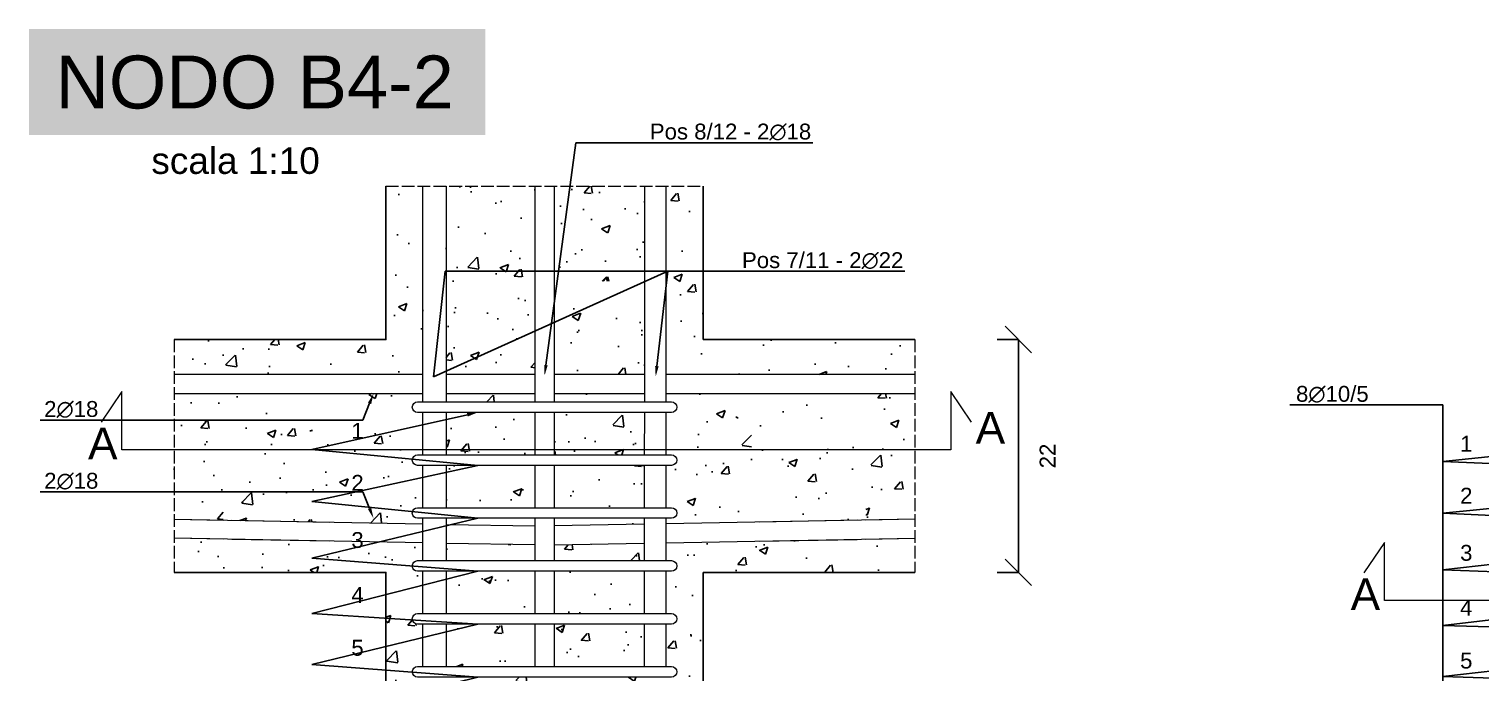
# Model space of a CAD drawing. Header units: millimetres. Extents: x -455371 to 117772, y -78417 to 116564.
# Drawn here: x -327047 to -325675, y 110672 to 111280 of the extents above; entities that cross this region are included whole.
import ezdxf
from ezdxf import colors
from ezdxf.entities.mleader import LeaderData, LeaderLine
from ezdxf.math import Vec2, Vec3

# ---------------------------------------------------------------- set-up
doc = ezdxf.new("R2010")
doc.units = ezdxf.units.MM
doc.linetypes.add('ACAD_ISO02W100', pattern=[15, 12, -3])
doc.layers.get('0').update_dxf_attribs({"color": 255})
for name, color, linetype, lineweight in [('armature', 5, 'Continuous', 18), ('Cls', 7, 'Continuous', 25), ('quote', 5, 'Continuous', 15), ('Scritte', 7, 'Continuous', 15), ('staffe', 10, 'Continuous', 15), ('tratteggio 1 a 50', 230, 'ACAD_ISO02W100', 15)]:
    doc.layers.add(name, color=color, linetype=linetype, lineweight=lineweight)
doc.layers.add('RETINI', color=253, linetype='Continuous')
doc.styles.get("Standard").update_dxf_attribs({"font": 'arial.ttf'})
doc.dimstyles.new('scala 1 a 10', dxfattribs={"dimtxt": 15, "dimasz": 25, "dimexe": 0.183, "dimexo": 0.1, "dimgap": 20, "dimtad": 2, "dimdec": 0, "dimlfac": 0.1, "dimzin": 0, "dimdsep": 46, "dimtxsty": 'Standard', "dimblk": 'OBLIQUE', "dimcen": -25, "dimadec": 0, "dimazin": 0, "dimtfac": 1, "dimtdec": 0, "dimtofl": 0, "dimtmove": 0, "dimatfit": 3, "dimfxl": 20, "dimfxlon": 1, "dimtolj": 1, "dimtzin": 0, "dimarcsym": 0})

# ---------------------------------------------------------------- blocks, each defined once
blk = doc.blocks.new('*U1419')
at = {"layer": 'staffe'}
blk.add_lwpolyline([(-120, 5), (120, 5, -1), (120, -5), (-120, -5, -1)], format="xyb", close=True, dxfattribs=at)
blk = doc.blocks.new('*U1420')
at = {"layer": 'armature', "color": 0, "linetype": 'ByBlock', "lineweight": -2, "transparency": 16777216}
for p in [(0, 350), (0, 300), (0, 250), (0, 200), (0, 150), (0, 100), (0, 50), (0, 0)]:
    blk.add_blockref('*U1419', p, dxfattribs=at)
blk = doc.blocks.new('_Oblique')
at = {"color": 0, "linetype": 'ByBlock', "lineweight": -2}
blk.add_line((-0.5, -0.5), (0.5, 0.5), dxfattribs=at)
blk = doc.blocks.new('*D2432')
at = {"layer": 'Defpoints', "color": 0, "transparency": 16777216}
for p in [(-326210.1, 110986.5), (-326210.1, 110766.5), (-326112.3, 110766.5)]:
    blk.add_point(p, dxfattribs=at)
at = {"layer": 'quote', "color": 0, "lineweight": -2, "transparency": 16777216}
for p, q in [((-326132.3, 110986.5), (-326112.1, 110986.5)), ((-326112.3, 110986.5), (-326112.3, 110766.5)), ((-326132.3, 110766.5), (-326112.1, 110766.5))]:
    blk.add_line(p, q, dxfattribs=at)
at = {"layer": 'quote', "color": 0, "lineweight": -2, "transparency": 16777216, "xscale": 25, "yscale": 25, "zscale": 25}
for p, rotation in [((-326112.3, 110986.5), 90), ((-326112.3, 110766.5), 270)]:
    blk.add_blockref('_Oblique', p, dxfattribs=dict(at, rotation=rotation))
at = {"layer": 'quote', "color": 0, "transparency": 16777216, "insert": (-326084.7, 110876.5), "char_height": 15, "attachment_point": 5, "rotation": 90}
blk.add_mtext('\\A1;22', dxfattribs=at)

msp = doc.modelspace()

# ---------------------------------------------------------------- hatches: boundary and pattern name
at = {"layer": 'RETINI'}
h = msp.add_hatch(dxfattribs=at)
h.set_pattern_fill('AR-CONC', color=256, scale=0.45)
h.paths.add_polyline_path([(-326675.1, 110917.6), (-326680.1, 110917.6, -1), (-326680.1, 110927.6), (-326675.1, 110927.6), (-326675.1, 110935.5), (-326755.7, 110935.5), (-326755.7, 110876.5), (-326755.7, 110813.8), (-326675.1, 110812.3), (-326675.1, 110817.6), (-326680.1, 110817.6, -1), (-326680.1, 110827.6), (-326675.1, 110827.6), (-326675.1, 110867.6), (-326680.1, 110867.6, -1), (-326680.1, 110877.6), (-326675.1, 110877.6)])
h.paths.add_polyline_path([(-326763.7, 110876.5), (-326763.7, 110935.5), (-326855.7, 110935.5), (-326855.7, 110876.5), (-326855.7, 110815.7), (-326763.7, 110814)])
h.paths.add_polyline_path([(-326863.7, 110935.5), (-326910.1, 110935.5), (-326910.1, 110816.7), (-326863.7, 110815.8), (-326863.7, 110876.5)])
h.paths.add_polyline_path([(-326364.5, 110935.5), (-326445.1, 110935.5), (-326445.1, 110927.6), (-326440.1, 110927.6, -1), (-326440.1, 110917.6), (-326445.1, 110917.6), (-326445.1, 110877.6), (-326440.1, 110877.6, -1), (-326440.1, 110867.6), (-326445.1, 110867.6), (-326445.1, 110827.6), (-326440.1, 110827.6, -1), (-326440.1, 110817.6), (-326445.1, 110817.6), (-326445.1, 110812.3), (-326364.5, 110813.8), (-326364.5, 110876.5)])
h.paths.add_polyline_path([(-326264.5, 110935.5), (-326356.5, 110935.5), (-326356.5, 110876.5), (-326356.5, 110814), (-326264.5, 110815.7), (-326264.5, 110876.5)])
h.paths.add_polyline_path([(-326210.1, 110935.5), (-326256.5, 110935.5), (-326256.5, 110876.5), (-326256.5, 110815.8), (-326210.1, 110816.7)])
h.paths.add_polyline_path([(-326465.7, 111031.5), (-326551.1, 111031.5), (-326551.1, 110953.5), (-326465.7, 110953.5)])
h.paths.add_polyline_path([(-326569.1, 111031.5), (-326653.1, 111031.5), (-326653.1, 110953.5), (-326569.1, 110953.5)])
h.paths.add_polyline_path([(-326569.1, 111131.5), (-326653.1, 111131.5), (-326653.1, 111041.5), (-326569.1, 111041.5)])
h.paths.add_polyline_path([(-326465.6, 111131.5), (-326551.1, 111131.5), (-326551.1, 111041.5), (-326465.7, 111041.5)])
h.paths.add_polyline_path([(-326569.1, 110917.6), (-326653.1, 110917.6), (-326653.1, 110877.6), (-326569.1, 110877.6)])
h.paths.add_polyline_path([(-326569.1, 110935.5), (-326653.1, 110935.5), (-326653.1, 110927.6), (-326569.1, 110927.6)])
h.paths.add_polyline_path([(-326465.7, 110935.5), (-326551.1, 110935.5), (-326551.1, 110927.6), (-326465.7, 110927.6)])
h.paths.add_polyline_path([(-326465.7, 110917.6), (-326551.1, 110917.6), (-326551.1, 110877.6), (-326465.8, 110877.6)])
h.paths.add_polyline_path([(-326569.1, 110867.6), (-326653.1, 110867.6), (-326653.1, 110827.6), (-326569.1, 110827.6)])
h.paths.add_polyline_path([(-326465.8, 110867.6), (-326551.1, 110867.6), (-326551.1, 110827.6), (-326465.8, 110827.6)])
h.paths.add_polyline_path([(-326569.1, 110817.6), (-326653.1, 110817.6), (-326653.1, 110811.9), (-326569.1, 110810.4)])
h.paths.add_polyline_path([(-326465.8, 110817.6), (-326551.1, 110817.6), (-326551.1, 110810.4), (-326465.8, 110812)])
h.paths.add_polyline_path([(-326569.1, 110792.4), (-326653.1, 110793.9), (-326653.1, 110777.6), (-326569.1, 110777.6)])
h.paths.add_polyline_path([(-326465.8, 110794), (-326551.1, 110792.4), (-326551.1, 110777.6), (-326465.8, 110777.6)])
h.paths.add_polyline_path([(-326569.1, 110767.6), (-326653.1, 110767.6), (-326653.1, 110727.6), (-326569.1, 110727.6)])
h.paths.add_polyline_path([(-326465.8, 110767.6), (-326551.1, 110767.6), (-326551.1, 110727.6), (-326465.9, 110727.6)])
h.paths.add_polyline_path([(-326465.9, 110717.6), (-326551.1, 110717.6), (-326551.1, 110677.6), (-326465.9, 110677.6)])
h.paths.add_polyline_path([(-326569.1, 110717.6), (-326653.1, 110717.6), (-326653.1, 110677.6), (-326569.1, 110677.6)])
h.paths.add_polyline_path([(-326569.1, 110667.6), (-326653.1, 110667.6), (-326653.1, 110627.6), (-326569.1, 110627.6)])
h.paths.add_polyline_path([(-326465.9, 110667.6), (-326551.1, 110667.6), (-326551.1, 110627.6), (-326465.9, 110627.6)])
h.paths.add_polyline_path([(-326465.9, 110617.6), (-326551.1, 110617.6), (-326551.1, 110577.6), (-326465.9, 110577.6)])
h.paths.add_polyline_path([(-326569.1, 110617.6), (-326653.1, 110617.6), (-326653.1, 110577.6), (-326569.1, 110577.6)])
h.paths.add_polyline_path([(-326569.1, 110567.6), (-326653.1, 110567.6), (-326653.1, 110441.5), (-326569.1, 110441.5)])
h.paths.add_polyline_path([(-326466, 110567.6), (-326551.1, 110567.6), (-326551.1, 110441.5), (-326466, 110441.5)])
edge = h.paths.add_edge_path()
edge.add_line((-326675.1, 111131.5), (-326710.1, 111131.5))
edge.add_line((-326710.1, 111131.5), (-326710.1, 110986.5))
edge.add_line((-326710.1, 110986.5), (-326910.1, 110986.5))
edge.add_line((-326910.1, 110986.5), (-326910.1, 110953.5))
edge.add_line((-326910.1, 110953.5), (-326863.7, 110953.5))
edge.add_line((-326863.7, 110953.5), (-326863.7, 110957.5))
edge.add_arc((-326859.7, 110957.5), 4, 0.0218, 180.0218, ccw=False)
edge.add_line((-326855.7, 110957.5), (-326855.7, 110953.5))
edge.add_line((-326855.7, 110953.5), (-326763.7, 110953.5))
edge.add_line((-326763.7, 110953.5), (-326763.7, 110957.5))
edge.add_arc((-326759.7, 110957.5), 4, 0.0218, 180.0218, ccw=False)
edge.add_line((-326755.7, 110957.5), (-326755.7, 110953.5))
edge.add_line((-326755.7, 110953.5), (-326675.1, 110953.5))
edge.add_line((-326675.1, 110953.5), (-326675.1, 111031.5))
edge.add_line((-326675.1, 111031.5), (-326680.1, 111031.5))
edge.add_arc((-326680.1, 111036.5), 5, 90, 270, ccw=False)
edge.add_line((-326680.1, 111041.5), (-326675.1, 111041.5))
edge.add_line((-326675.1, 111041.5), (-326675.1, 111131.5))
edge = h.paths.add_edge_path()
edge.add_line((-326410.1, 111131.5), (-326445.1, 111131.5))
edge.add_line((-326445.1, 111131.5), (-326445.1, 111041.5))
edge.add_line((-326445.1, 111041.5), (-326440.1, 111041.5))
edge.add_arc((-326440.1, 111036.5), 5, -90, 90, ccw=False)
edge.add_line((-326440.1, 111031.5), (-326445.1, 111031.5))
edge.add_line((-326445.1, 111031.5), (-326445.1, 110953.5))
edge.add_line((-326445.1, 110953.5), (-326364.5, 110953.5))
edge.add_line((-326364.5, 110953.5), (-326364.5, 110957.5))
edge.add_arc((-326360.5, 110957.5), 4, 0.0218, 180.0218, ccw=False)
edge.add_line((-326356.5, 110957.5), (-326356.5, 110953.5))
edge.add_line((-326356.5, 110953.5), (-326264.5, 110953.5))
edge.add_line((-326264.5, 110953.5), (-326264.5, 110957.5))
edge.add_arc((-326260.5, 110957.5), 4, 0.0218, 180.0218, ccw=False)
edge.add_line((-326256.5, 110957.5), (-326256.5, 110953.5))
edge.add_line((-326256.5, 110953.5), (-326210.1, 110953.5))
edge.add_line((-326210.1, 110953.5), (-326210.1, 110986.5))
edge.add_line((-326210.1, 110986.5), (-326410.1, 110986.5))
edge.add_line((-326410.1, 110986.5), (-326410.1, 111131.5))
edge = h.paths.add_edge_path()
edge.add_line((-326710.1, 110346.5), (-326675.1, 110346.5))
edge.add_line((-326675.1, 110346.5), (-326675.1, 110431.5))
edge.add_line((-326675.1, 110431.5), (-326680.1, 110431.5))
edge.add_arc((-326680.1, 110436.5), 5, 90, 270, ccw=False)
edge.add_line((-326680.1, 110441.5), (-326675.1, 110441.5))
edge.add_line((-326675.1, 110441.5), (-326675.1, 110567.6))
edge.add_line((-326675.1, 110567.6), (-326680.1, 110567.6))
edge.add_arc((-326680.1, 110572.6), 5, 90, 270, ccw=False)
edge.add_line((-326680.1, 110577.6), (-326675.1, 110577.6))
edge.add_line((-326675.1, 110577.6), (-326675.1, 110617.6))
edge.add_line((-326675.1, 110617.6), (-326680.1, 110617.6))
edge.add_arc((-326680.1, 110622.6), 5, 90, 270, ccw=False)
edge.add_line((-326680.1, 110627.6), (-326675.1, 110627.6))
edge.add_line((-326675.1, 110627.6), (-326675.1, 110667.6))
edge.add_line((-326675.1, 110667.6), (-326680.1, 110667.6))
edge.add_arc((-326680.1, 110672.6), 5, 90, 270, ccw=False)
edge.add_line((-326680.1, 110677.6), (-326675.1, 110677.6))
edge.add_line((-326675.1, 110677.6), (-326675.1, 110717.6))
edge.add_line((-326675.1, 110717.6), (-326680.1, 110717.6))
edge.add_arc((-326680.1, 110722.6), 5, 90, 270, ccw=False)
edge.add_line((-326680.1, 110727.6), (-326675.1, 110727.6))
edge.add_line((-326675.1, 110727.6), (-326675.1, 110767.6))
edge.add_line((-326675.1, 110767.6), (-326680.1, 110767.6))
edge.add_arc((-326680.1, 110772.6), 5, 90, 270, ccw=False)
edge.add_line((-326680.1, 110777.6), (-326675.1, 110777.6))
edge.add_line((-326675.1, 110777.6), (-326675.1, 110794.3))
edge.add_line((-326675.1, 110794.3), (-326755.7, 110795.8))
edge.add_line((-326755.7, 110795.8), (-326755.7, 110795.5))
edge.add_arc((-326759.7, 110795.5), 4, -179.9782, 0.0218, ccw=False)
edge.add_line((-326763.7, 110795.5), (-326763.7, 110796))
edge.add_line((-326763.7, 110796), (-326855.7, 110797.7))
edge.add_line((-326855.7, 110797.7), (-326855.7, 110795.5))
edge.add_arc((-326859.7, 110795.5), 4, -179.9782, 0.0218, ccw=False)
edge.add_line((-326863.7, 110795.5), (-326863.7, 110797.8))
edge.add_line((-326863.7, 110797.8), (-326910.1, 110798.7))
edge.add_line((-326910.1, 110798.7), (-326910.1, 110766.5))
edge.add_line((-326910.1, 110766.5), (-326710.1, 110766.5))
edge.add_line((-326710.1, 110766.5), (-326710.1, 110346.5))
edge = h.paths.add_edge_path()
edge.add_line((-326445.1, 110346.5), (-326410.1, 110346.5))
edge.add_line((-326410.1, 110346.5), (-326410.1, 110766.5))
edge.add_line((-326410.1, 110766.5), (-326210.1, 110766.5))
edge.add_line((-326210.1, 110766.5), (-326210.1, 110798.7))
edge.add_line((-326210.1, 110798.7), (-326256.5, 110797.8))
edge.add_line((-326256.5, 110797.8), (-326256.5, 110795.5))
edge.add_arc((-326260.5, 110795.5), 4, -179.9782, 0.0218, ccw=False)
edge.add_line((-326264.5, 110795.5), (-326264.5, 110797.7))
edge.add_line((-326264.5, 110797.7), (-326356.5, 110796))
edge.add_line((-326356.5, 110796), (-326356.5, 110795.5))
edge.add_arc((-326360.5, 110795.5), 4, -179.9782, 0.0218, ccw=False)
edge.add_line((-326364.5, 110795.5), (-326364.5, 110795.8))
edge.add_line((-326364.5, 110795.8), (-326445.1, 110794.3))
edge.add_line((-326445.1, 110794.3), (-326445.1, 110777.6))
edge.add_line((-326445.1, 110777.6), (-326440.1, 110777.6))
edge.add_arc((-326440.1, 110772.6), 5, -90, 90, ccw=False)
edge.add_line((-326440.1, 110767.6), (-326445.1, 110767.6))
edge.add_line((-326445.1, 110767.6), (-326445.1, 110727.6))
edge.add_line((-326445.1, 110727.6), (-326440.1, 110727.6))
edge.add_arc((-326440.1, 110722.6), 5, -90, 90, ccw=False)
edge.add_line((-326440.1, 110717.6), (-326445.1, 110717.6))
edge.add_line((-326445.1, 110717.6), (-326445.1, 110677.6))
edge.add_line((-326445.1, 110677.6), (-326440.1, 110677.6))
edge.add_arc((-326440.1, 110672.6), 5, -90, 90, ccw=False)
edge.add_line((-326440.1, 110667.6), (-326445.1, 110667.6))
edge.add_line((-326445.1, 110667.6), (-326445.1, 110627.6))
edge.add_line((-326445.1, 110627.6), (-326440.1, 110627.6))
edge.add_arc((-326440.1, 110622.6), 5, -90, 90, ccw=False)
edge.add_line((-326440.1, 110617.6), (-326445.1, 110617.6))
edge.add_line((-326445.1, 110617.6), (-326445.1, 110577.6))
edge.add_line((-326445.1, 110577.6), (-326440.1, 110577.6))
edge.add_arc((-326440.1, 110572.6), 5, -90, 90, ccw=False)
edge.add_line((-326440.1, 110567.6), (-326445.1, 110567.6))
edge.add_line((-326445.1, 110567.6), (-326445.1, 110441.5))
edge.add_line((-326445.1, 110441.5), (-326440.1, 110441.5))
edge.add_arc((-326440.1, 110436.5), 5, -90, 90, ccw=False)
edge.add_line((-326440.1, 110431.5), (-326445.1, 110431.5))
edge.add_line((-326445.1, 110431.5), (-326445.1, 110346.5))
h.paths.add_polyline_path([(-326551.1, 110346.5), (-326466.1, 110346.5), (-326466, 110431.5), (-326551.1, 110431.5)])
h.paths.add_polyline_path([(-326653.1, 110346.5), (-326569.1, 110346.5), (-326569.1, 110431.5), (-326653.1, 110431.5)])

# ---------------------------------------------------------------- linework, layer by layer
at = {"layer": 'armature'}
for p, q in [((-326675.1, 110953.5), (-326910.1, 110953.5)), ((-326863.7, 110953.5), (-326910.1, 110953.5)), ((-326763.7, 110953.5), (-326855.7, 110953.5)), ((-326569.1, 110953.5), (-326653.1, 110953.5)), ((-326465.7, 110953.5), (-326551.1, 110953.5)), ((-326210.1, 110953.5), (-326445.1, 110953.5)), ((-326264.5, 110953.5), (-326356.5, 110953.5)), ((-326210.1, 110953.5), (-326256.5, 110953.5)), ((-326910.1, 110935.5), (-326863.7, 110935.5)), ((-326910.1, 110935.5), (-326675.1, 110935.5)), ((-326855.7, 110935.5), (-326763.7, 110935.5)), ((-326653.1, 110935.5), (-326569.1, 110935.5)), ((-326551.1, 110935.5), (-326465.7, 110935.5)), ((-326445.1, 110935.5), (-326210.1, 110935.5)), ((-326356.5, 110935.5), (-326264.5, 110935.5)), ((-326256.5, 110935.5), (-326210.1, 110935.5)), ((-326910.1, 110816.7), (-326863.7, 110815.8)), ((-326910.1, 110816.7), (-326675.1, 110812.3)), ((-326855.7, 110815.7), (-326763.7, 110814)), ((-326653.1, 110811.9), (-326569.1, 110810.4)), ((-326465.8, 110812), (-326551.1, 110810.4)), ((-326210.1, 110816.7), (-326445.1, 110812.3)), ((-326264.5, 110815.7), (-326356.5, 110814)), ((-326210.1, 110816.7), (-326256.5, 110815.8)), ((-326675.1, 110794.3), (-326910.1, 110798.7)), ((-326863.7, 110797.8), (-326910.1, 110798.7)), ((-326763.7, 110796), (-326855.7, 110797.7)), ((-326569.1, 110792.4), (-326653.1, 110793.9)), ((-326551.1, 110792.4), (-326465.8, 110794)), ((-326445.1, 110794.3), (-326210.1, 110798.7)), ((-326356.5, 110796), (-326264.5, 110797.7)), ((-326256.5, 110797.8), (-326210.1, 110798.7))]:
    msp.add_line(p, q, dxfattribs=at)
for points in [[(-326675.1, 110927.6), (-326675.1, 111131.5)], [(-326675.1, 111041.5), (-326675.1, 111131.5)], [(-326653.1, 111131.5), (-326653.1, 111041.5)], [(-326653.1, 111131.5), (-326653.1, 110927.6)], [(-326569.1, 110927.6), (-326569.1, 111131.5)], [(-326569.1, 111041.5), (-326569.1, 111131.5)], [(-326551.1, 111131.5), (-326551.1, 111041.5)], [(-326551.1, 111131.5), (-326551.1, 110927.6)], [(-326465.6, 111131.5), (-326465.7, 111041.5)], [(-326465.6, 111131.5), (-326465.7, 110927.6)], [(-326445.1, 110927.6), (-326445.1, 111131.5)], [(-326445.1, 111041.5), (-326445.1, 111131.5)], [(-326675.1, 110877.6), (-326675.1, 110917.6)], [(-326653.1, 110917.6), (-326653.1, 110877.6)], [(-326569.1, 110877.6), (-326569.1, 110917.6)], [(-326551.1, 110917.6), (-326551.1, 110877.6)], [(-326465.7, 110917.6), (-326465.8, 110877.6)], [(-326445.1, 110877.6), (-326445.1, 110917.6)], [(-326675.1, 110827.6), (-326675.1, 110867.6)], [(-326653.1, 110867.6), (-326653.1, 110827.6)], [(-326569.1, 110827.6), (-326569.1, 110867.6)], [(-326551.1, 110867.6), (-326551.1, 110827.6)], [(-326465.8, 110867.6), (-326465.8, 110827.6)], [(-326445.1, 110827.6), (-326445.1, 110867.6)], [(-326675.1, 110777.6), (-326675.1, 110817.6)], [(-326653.1, 110817.6), (-326653.1, 110777.6)], [(-326569.1, 110777.6), (-326569.1, 110817.6)], [(-326551.1, 110817.6), (-326551.1, 110777.6)], [(-326465.8, 110817.6), (-326465.8, 110777.6)], [(-326445.1, 110777.6), (-326445.1, 110817.6)], [(-326675.1, 110727.6), (-326675.1, 110767.6)], [(-326653.1, 110767.6), (-326653.1, 110727.6)], [(-326569.1, 110727.6), (-326569.1, 110767.6)], [(-326551.1, 110767.6), (-326551.1, 110727.6)], [(-326465.8, 110767.6), (-326465.9, 110727.6)], [(-326445.1, 110727.6), (-326445.1, 110767.6)], [(-326675.1, 110677.6), (-326675.1, 110717.6)], [(-326653.1, 110717.6), (-326653.1, 110677.6)], [(-326569.1, 110677.6), (-326569.1, 110717.6)], [(-326551.1, 110717.6), (-326551.1, 110677.6)], [(-326465.9, 110717.6), (-326465.9, 110677.6)], [(-326445.1, 110677.6), (-326445.1, 110717.6)]]:
    msp.add_lwpolyline(points, dxfattribs=at)
at = {"layer": 'Cls'}
for points in [[(-326710.1, 111131.5), (-326710.1, 110986.5), (-326910.1, 110986.5)], [(-326410.1, 110986.5), (-326410.1, 111131.5)], [(-326410.1, 110986.5), (-326210.1, 110986.5)], [(-326910.1, 110766.5), (-326710.1, 110766.5), (-326710.1, 110346.5)], [(-326410.1, 110346.5), (-326410.1, 110766.5)], [(-326210.1, 110766.5), (-326410.1, 110766.5)]]:
    msp.add_lwpolyline(points, dxfattribs=at)
at = {"layer": 'quote'}
for p, q in [((-326959.5, 110937.3), (-326979.1, 110908.4)), ((-326959.5, 110882.4), (-326959.5, 110937.3)), ((-326156.5, 110908.4), (-326176.1, 110937.3)), ((-326176.1, 110937.3), (-326176.1, 110882.4)), ((-326176.1, 110882.4), (-326959.5, 110882.4)), ((-326176.1, 110882.4), (-326176.1, 110882.4)), ((-326176.1, 110882.4), (-326176.1, 110882.4)), ((-326176.1, 110882.4), (-326176.1, 110882.4)), ((-325766.2, 110794.9), (-325785.8, 110766)), ((-325766.2, 110740.1), (-325766.2, 110794.9)), ((-324728.1, 110740.1), (-325766.2, 110740.1))]:
    msp.add_line(p, q, dxfattribs=at)
at = {"layer": 'tratteggio 1 a 50'}
for points in [[(-326710.1, 111131.5), (-326410.1, 111131.5)], [(-326910.1, 110986.5), (-326910.1, 110766.5)], [(-326210.1, 110986.5), (-326210.1, 110766.5)]]:
    msp.add_lwpolyline(points, dxfattribs=at)

# ---------------------------------------------------------------- block references
at = {"layer": 'armature'}
msp.add_blockref('*U1420', (-326560.1, 110572.6), dxfattribs=at)

# ---------------------------------------------------------------- texts
at = {"layer": 'Scritte', "insert": (-327022.3, 111254.8), "char_height": 50, "attachment_point": 1, "bg_fill": 1, "box_fill_scale": 1.5, "bg_fill_color": 253, "bg_fill_transparency": 0}
msp.add_mtext_dynamic_manual_height_columns('NODO B4-2', width=381.215, gutter_width=12.5, heights=[0], dxfattribs=at)
at = {"layer": 'Scritte', "attachment_point": 1}
for s, width, heights, insert, char_height in [('scala 1:10', 172.003, [34.7], (-326931.7, 111168), 25), ('\\pxt16;A', 52.404, [0], (-326152.7, 110918.1), 30), ('\\pxt16;A', 52.404, [0], (-326991.6, 110903.3), 30), ('1', 62.827, [0], (-326742.7, 110907.7), 15), ('1', 62.827, [0], (-325694.8, 110895.6), 15), ('2', 62.827, [0], (-326742.7, 110858.6), 15), ('2', 62.827, [0], (-325694.8, 110846.5), 15), ('3', 62.827, [0], (-326742.7, 110804.6), 15), ('3', 62.827, [0], (-325694.8, 110792.5), 15), ('4', 62.827, [0], (-326742.7, 110752.7), 15), ('\\pxt16;A', 52.404, [0], (-325798.3, 110760.9), 30), ('4', 62.827, [0], (-325694.8, 110740.6), 15), ('5', 62.827, [0], (-326742.7, 110702.8), 15), ('5', 62.827, [0], (-325694.8, 110690.7), 15)]:
    msp.add_mtext_dynamic_manual_height_columns(s, width=width, gutter_width=12.5, heights=heights, dxfattribs=dict(at, insert=insert, char_height=char_height))

# ---------------------------------------------------------------- dimensions: what is measured, and where the dimension line sits
at = {"layer": 'quote'}
dim = msp.add_linear_dim(base=(-326112.3, 110766.5), p1=(-326210.1, 110986.5), p2=(-326210.1, 110766.5), angle=90, dimstyle='scala 1 a 10', dxfattribs=at)
dim.commit()
dim.dimension.update_dxf_attribs({"geometry": '*D2432', "text_midpoint": (-326084.7, 110876.5)})

# ---------------------------------------------------------------- leaders
ml = msp.add_multileader_mtext('Standard', dxfattribs=at)
ml.set_content('Pos 8/12 - 2∅18', color=256)
ml.set_leader_properties()
ml.build(insert=Vec2(0, 0))
ml.multileader.update_dxf_attribs({"text_left_attachment_type": 6, "text_right_attachment_type": 6, "dogleg_length": 20, "arrow_head_size": 10})
ctx = ml.context
ctx.base_point, ctx.char_height, ctx.arrow_head_size, ctx.landing_gap_size, ctx.plane_origin = Vec3(-326510.6, 111172.5), 15, 10, 50, Vec3(-326556.1, 111041.9)
ctx.left_attachment, ctx.right_attachment = 6, 6
notes = []
notes.append((ctx, [(0, (1, 1, 0), (-326530.6, 111172.5), (1, 0), 20, [(1, [(-326560.1, 110952.4), (-326530.6, 111172.5)], 0, [])])]))
ctx.mtext.insert, ctx.mtext.flow_direction = Vec3(-326460.6, 111190.5), 5
ml = msp.add_multileader_mtext('Standard', dxfattribs=at)
ml.set_content('Pos 7/11 - 2∅22', color=256)
ml.set_leader_properties()
ml.build(insert=Vec2(0, 0))
ml.multileader.update_dxf_attribs({"text_left_attachment_type": 6, "text_right_attachment_type": 6, "dogleg_length": 20, "arrow_head_size": 10})
ctx = ml.context
ctx.base_point, ctx.char_height, ctx.arrow_head_size, ctx.landing_gap_size, ctx.plane_origin = Vec3(-326423.5, 111051), 15, 10, 50, Vec3(-326451.1, 111040.7)
ctx.left_attachment, ctx.right_attachment = 6, 6
notes.append((ctx, [(0, (1, 1, 0), (-326443.5, 111051), (1, 0), 20, [(0, [(-326455.1, 110951.3), (-326443.5, 111051), (-326665.1, 110951.3), (-326653.9, 111051)], 0, [])])]))
ctx.mtext.insert, ctx.mtext.flow_direction = Vec3(-326373.5, 111069), 5
ml = msp.add_multileader_mtext('Standard', dxfattribs=at)
ml.set_content('8∅10/5', color=256)
ml.set_leader_properties()
ml.build(insert=Vec2(0, 0))
ml.multileader.update_dxf_attribs({"text_left_attachment_type": 6, "text_right_attachment_type": 6, "dogleg_length": 20, "arrow_head_size": 10})
ctx = ml.context
ctx.base_point, ctx.char_height, ctx.arrow_head_size, ctx.landing_gap_size, ctx.plane_origin = Vec3(-325898.3, 110924.7), 15, 10, 50, Vec3(-325480.3, 111000.8)
ctx.left_attachment, ctx.right_attachment, ctx.text_align_type = 6, 6, 2
notes.append((ctx, [(0, (1, 1, 0), (-325711.2, 110924.7), (-1, 0), 20, [(7, [(-325371.8, 110906.4), (-325711.2, 110871.3), (-325371.8, 110856.4), (-325711.2, 110822.4), (-325371.8, 110806.4), (-325711.2, 110769), (-325371.8, 110756.4), (-325711.2, 110716.4), (-325371.8, 110706.4), (-325711.2, 110668.3), (-325371.8, 110656.4), (-325711.2, 110618), (-325371.8, 110606.4), (-325711.2, 110574.8), (-325371.8, 110556.4), (-325711.2, 110524.8)], 0, [])])]))
ctx.mtext.insert, ctx.mtext.alignment, ctx.mtext.flow_direction = Vec3(-325781.2, 110942.7), 3, 5
ml = msp.add_multileader_mtext('Standard', dxfattribs=at)
ml.set_content('2∅18', color=256)
ml.set_leader_properties()
ml.build(insert=Vec2(0, 0))
ml.multileader.update_dxf_attribs({"text_left_attachment_type": 6, "text_right_attachment_type": 6, "dogleg_length": 20, "arrow_head_size": 10})
ctx = ml.context
ctx.base_point, ctx.char_height, ctx.arrow_head_size, ctx.landing_gap_size, ctx.plane_origin = Vec3(-327081.5, 110910.4), 15, 10, 50, Vec3(-327036.1, 110864.1)
ctx.left_attachment, ctx.right_attachment, ctx.text_align_type = 6, 6, 2
notes.append((ctx, [(0, (1, 1, 0), (-326911.8, 110910.4), (-1, 0), 20, [(0, [(-326721.7, 110935.5), (-326731.9, 110910.4)], 0, [])])]))
ctx.mtext.insert, ctx.mtext.alignment, ctx.mtext.flow_direction = Vec3(-326981.8, 110928.4), 3, 5
ml = msp.add_multileader_mtext('Standard', dxfattribs=at)
ml.set_content('8∅10/5', color=256)
ml.set_leader_properties()
ml.build(insert=Vec2(0, 0))
ml.multileader.update_dxf_attribs({"text_left_attachment_type": 6, "text_right_attachment_type": 6, "dogleg_length": 20, "arrow_head_size": 10})
ctx = ml.context
ctx.base_point, ctx.char_height, ctx.arrow_head_size, ctx.landing_gap_size, ctx.plane_origin = Vec3(-326967, 110470.2), 15, 10, 50, Vec3(-326731.8, 111012)
ctx.left_attachment, ctx.right_attachment, ctx.text_align_type = 6, 6, 2
notes.append((ctx, [(0, (1, 1, 0), (-326779.9, 110470.2), (-1, 0), 20, [(7, [(-326623.3, 110917.6), (-326779.9, 110882.5), (-326623.3, 110867.6), (-326779.9, 110833.5), (-326623.3, 110817.6), (-326779.9, 110780.1), (-326623.3, 110767.6), (-326779.9, 110727.6), (-326623.3, 110717.6), (-326779.9, 110679.4), (-326623.3, 110667.6), (-326779.9, 110629.1), (-326623.3, 110617.6), (-326779.9, 110586), (-326623.3, 110567.6), (-326779.9, 110537)], 0, [])])]))
ctx.mtext.insert, ctx.mtext.alignment, ctx.mtext.flow_direction = Vec3(-326849.9, 110488.2), 3, 5
ml = msp.add_multileader_mtext('Standard', dxfattribs=at)
ml.set_content('2∅18', color=256)
ml.set_leader_properties()
ml.build(insert=Vec2(0, 0))
ml.multileader.update_dxf_attribs({"text_left_attachment_type": 6, "text_right_attachment_type": 6, "dogleg_length": 20, "arrow_head_size": 10})
ctx = ml.context
ctx.base_point, ctx.char_height, ctx.arrow_head_size, ctx.landing_gap_size, ctx.plane_origin = Vec3(-327081.5, 110842.6), 15, 10, 50, Vec3(-327036.1, 110888.9)
ctx.left_attachment, ctx.right_attachment, ctx.text_align_type = 6, 6, 2
notes.append((ctx, [(0, (1, 1, 0), (-326911.8, 110842.6), (-1, 0), 20, [(0, [(-326721.7, 110817.5), (-326731.9, 110842.6)], 0, [])])]))
ctx.mtext.insert, ctx.mtext.alignment, ctx.mtext.flow_direction = Vec3(-326981.8, 110860.6), 3, 5
for ctx, leaders in notes:
    for number, flags, end, landing, length, lines in leaders:
        leader = LeaderData()
        leader.index, (leader.has_last_leader_line, leader.has_dogleg_vector, leader.attachment_direction) = number, flags
        leader.last_leader_point, leader.dogleg_vector, leader.dogleg_length = Vec3(end), Vec3(landing), length
        for number, points, colour, breaks in lines:
            line = LeaderLine()
            line.index, line.vertices, line.color, line.breaks = number, Vec3.list(points), colors.encode_raw_color(colour), breaks
            leader.lines.append(line)
        ctx.leaders.append(leader)

doc.saveas('drawing.dxf')
